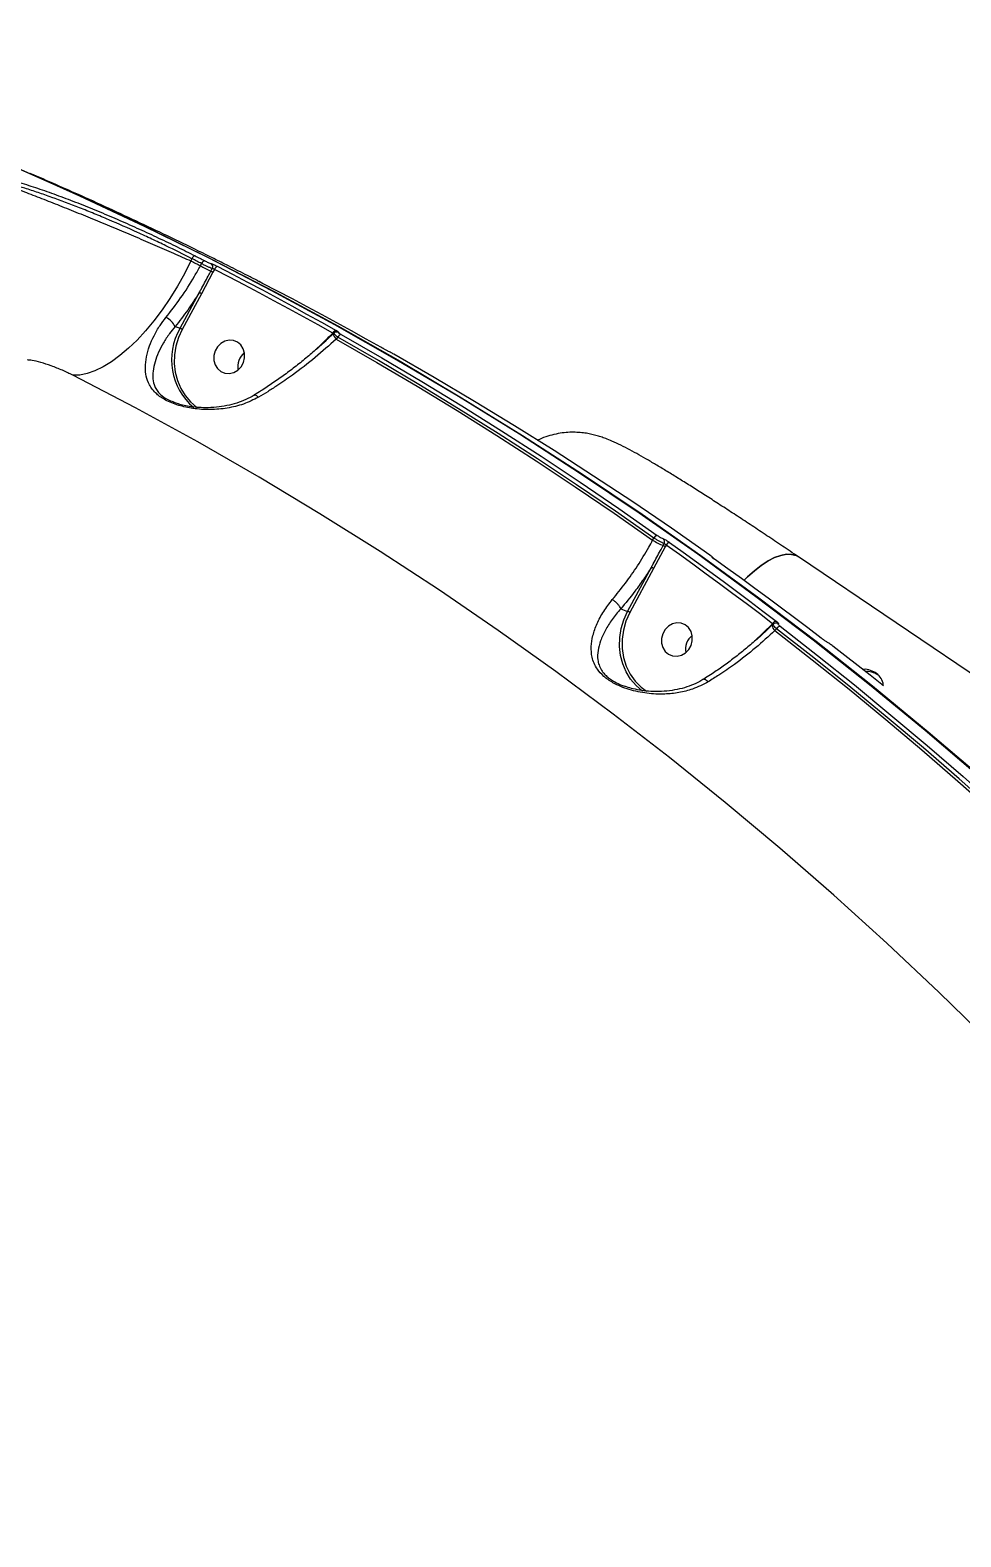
# Model space of a CAD drawing. Header units: millimetres. Extents: x -10881 to 8954, y -8695 to 5624.
# Drawn here: x -4749.8 to -4502.8, y 2852.6 to 3252.6 of the extents above; entities that cross this region are included whole.
import ezdxf

# ---------------------------------------------------------------- set-up
doc = ezdxf.new("R2010")
doc.units = ezdxf.units.MM
for name, color, linetype in [('DIKOM_ОБЪЕКТ', 7, 'Continuous'), ('DIKOM_РАЗМЕР_ЗОНА', 7, 'Continuous'), ('DIKOM_РАЗМЕР_ОБЪЕКТА', 7, 'Continuous')]:
    doc.layers.add(name, color=color, linetype=linetype)
doc.styles.add('style1', font='arial.ttf', dxfattribs={"width": 0.8})
doc.dimstyles.new('1-50', dxfattribs={"dimtxt": 300, "dimasz": 200, "dimexe": 100, "dimexo": 0, "dimgap": 100, "dimtad": 1, "dimtxsty": 'style1', "dimcen": 200, "dimclrd": 7, "dimclre": 7, "dimclrt": 7, "dimadec": 1, "dimazin": 2, "dimtfac": 1, "dimtmove": 0, "dimatfit": 2, "dimfxl": 0, "dimlwd": 25, "dimlwe": 18, "dimarcsym": 0})

# ---------------------------------------------------------------- blocks, each defined once
blk = doc.blocks.new('*D9')
at = {"layer": 'Defpoints', "color": 0, "transparency": 16777216}
for p in [(-9533.99, 4149), (-6877.05, 4149), (-2715.65, -5051.15)]:
    blk.add_point(p, dxfattribs=at)
at = {"layer": 'DIKOM_РАЗМЕР_ОБЪЕКТА', "color": 7, "lineweight": 18, "transparency": 16777216}
for p, q in [((-6877.05, 4149), (-9633.99, 4149)), ((-2715.65, -5051.15), (-9633.99, -5051.15))]:
    blk.add_line(p, q, dxfattribs=at)
at = {"layer": 'DIKOM_РАЗМЕР_ОБЪЕКТА', "color": 7, "lineweight": 25, "transparency": 16777216}
blk.add_line((-9533.99, -4851.15), (-9533.99, 3949), dxfattribs=at)
at = {"layer": 'DIKOM_РАЗМЕР_ОБЪЕКТА', "color": 7, "transparency": 16777216}
for points in [[(-9567.32, 3949), (-9500.66, 3949), (-9533.99, 4149)], [(-9567.32, -4851.15), (-9500.66, -4851.15), (-9533.99, -5051.15)]]:
    blk.add_solid(points, dxfattribs=at)
at = {"layer": 'DIKOM_РАЗМЕР_ОБЪЕКТА', "color": 7, "transparency": 16777216, "insert": (-9787.16, -451.07), "char_height": 300, "attachment_point": 5, "rotation": 90, "style": 'style1'}
blk.add_mtext('9200', dxfattribs=at)
blk = doc.blocks.new('*D11')
at = {"layer": 'Defpoints', "color": 0, "transparency": 16777216}
for p in [(-7028.45, 5624.13), (-10431.26, -7165.91), (-2784.83, -7165.91)]:
    blk.add_point(p, dxfattribs=at)
at = {"layer": 'DIKOM_РАЗМЕР_ЗОНА', "color": 7, "lineweight": 18, "transparency": 16777216}
for p, q in [((-7028.45, 5624.13), (-10531.26, 5624.13)), ((-2784.83, -7165.91), (-10531.26, -7165.91))]:
    blk.add_line(p, q, dxfattribs=at)
at = {"layer": 'DIKOM_РАЗМЕР_ЗОНА', "color": 7, "lineweight": 25, "transparency": 16777216}
blk.add_line((-10431.26, 5424.13), (-10431.26, -6965.91), dxfattribs=at)
at = {"layer": 'DIKOM_РАЗМЕР_ЗОНА', "color": 7, "transparency": 16777216}
for points in [[(-10464.6, 5424.13), (-10397.93, 5424.13), (-10431.26, 5624.13)], [(-10464.6, -6965.91), (-10397.93, -6965.91), (-10431.26, -7165.91)]]:
    blk.add_solid(points, dxfattribs=at)
at = {"layer": 'DIKOM_РАЗМЕР_ЗОНА', "color": 7, "transparency": 16777216, "insert": (-10684.43, -770.89), "char_height": 300, "attachment_point": 5, "rotation": 90, "style": 'style1'}
blk.add_mtext('12800', dxfattribs=at)
blk = doc.blocks.new('*D12')
at = {"layer": 'Defpoints', "color": 0, "transparency": 16777216}
for p in [(-9113.32, 3014.05), (8954.2, 2756.48), (8954.2, -8594.51)]:
    blk.add_point(p, dxfattribs=at)
at = {"layer": 'DIKOM_РАЗМЕР_ЗОНА', "color": 7, "lineweight": 18, "transparency": 16777216}
for p, q in [((-9113.32, 3014.05), (-9113.32, -8694.51)), ((8954.2, 2756.48), (8954.2, -8694.51))]:
    blk.add_line(p, q, dxfattribs=at)
at = {"layer": 'DIKOM_РАЗМЕР_ЗОНА', "color": 7, "lineweight": 25, "transparency": 16777216}
blk.add_line((-8913.32, -8594.51), (8754.2, -8594.51), dxfattribs=at)
at = {"layer": 'DIKOM_РАЗМЕР_ЗОНА', "color": 7, "transparency": 16777216}
for points in [[(-8913.32, -8561.18), (-8913.32, -8627.85), (-9113.32, -8594.51)], [(8754.2, -8561.18), (8754.2, -8627.85), (8954.2, -8594.51)]]:
    blk.add_solid(points, dxfattribs=at)
at = {"layer": 'DIKOM_РАЗМЕР_ЗОНА', "color": 7, "transparency": 16777216, "insert": (-79.56, -8341.34), "char_height": 300, "attachment_point": 5, "style": 'style1'}
blk.add_mtext('18000', dxfattribs=at)

msp = doc.modelspace()

# ---------------------------------------------------------------- linework, layer by layer
at = {"layer": 'DIKOM_ОБЪЕКТ', "color": 7, "linetype": 'Continuous', "lineweight": 15}
for p, q in [((-4706.828, 3191.895), (-4707.085, 3191.286)), ((-4704.577, 3190.004), (-4704.264, 3190.584)), ((-4701.247, 3188.279), (-4704.299, 3182.546)), ((-4701.802, 3188.566), (-4701.434, 3189.25)), ((-4700.825, 3189.061), (-4701.247, 3188.279)), ((-4688.724, 3185.683), (-4688.779, 3185.714)), ((-4709.988, 3173.41), (-4704.893, 3182.849)), ((-4704.299, 3182.546), (-4709.393, 3173.106)), ((-4711.279, 3173.895), (-4709.988, 3173.41)), ((-4669.297, 3171.969), (-4669.312, 3171.951)), ((-4669.117, 3172.145), (-4669.297, 3171.969)), ((-4669.164, 3172.129), (-4669.154, 3172.109)), ((-4668.083, 3171.045), (-4668.573, 3170.566)), ((-4674.263, 3167.469), (-4674.131, 3167.598)), ((-4711.822, 3153.906), (-4711.403, 3153.731)), ((-4584.581, 3117.167), (-4584.268, 3117.749)), ((-4581.807, 3115.73), (-4581.527, 3116.247)), ((-4581.01, 3115.891), (-4581.252, 3115.443)), ((-4581.252, 3115.443), (-4584.31, 3109.697)), ((-4372.421, 2995.297), (-4545.853, 3112.717)), ((-4591.239, 3098.263), (-4584.905, 3110)), ((-4584.31, 3109.697), (-4590.645, 3097.96)), ((-4593.043, 3098.941), (-4591.239, 3098.263)), ((-4557.537, 3090.385), (-4552.858, 3094.907)), ((-4552.876, 3094.588), (-4552.885, 3094.577)), ((-4552.582, 3094.875), (-4552.876, 3094.588)), ((-4552.858, 3094.907), (-4552.763, 3095)), ((-4551.68, 3093.647), (-4552.152, 3093.185)), ((-4558.033, 3089.901), (-4557.537, 3090.385)), ((-4592.332, 3078.531), (-4592.032, 3078.427))]:
    msp.add_line(p, q, dxfattribs=at)
at = {"layer": 'DIKOM_ОБЪЕКТ', "color": 7, "linetype": 'Continuous', "lineweight": 15, "flags": 128}
for points in [[(-4497.707, 3054.202), (-4512.263, 3066.637), (-4527.036, 3078.781), (-4542.019, 3090.628), (-4557.21, 3102.176), (-4572.603, 3113.422), (-4588.193, 3124.361), (-4603.976, 3134.991), (-4619.947, 3145.308), (-4636.102, 3155.309), (-4652.434, 3164.991), (-4668.94, 3174.352), (-4685.615, 3183.387), (-4702.453, 3192.096), (-4719.449, 3200.474), (-4736.598, 3208.52), (-4753.895, 3216.231)], [(-4753.073, 3215.922), (-4735.777, 3208.211), (-4718.627, 3200.165), (-4701.631, 3191.787), (-4684.794, 3183.079), (-4668.119, 3174.043), (-4651.613, 3164.683), (-4635.281, 3155), (-4619.126, 3144.999), (-4603.155, 3134.682), (-4587.372, 3124.052), (-4571.782, 3113.113), (-4556.389, 3101.868), (-4541.198, 3090.32), (-4526.215, 3078.472), (-4511.442, 3066.329), (-4496.886, 3053.893)], [(-4704.264, 3190.584), (-4704.584, 3190.748), (-4704.905, 3190.912), (-4705.225, 3191.076), (-4705.546, 3191.24), (-4705.866, 3191.404), (-4706.187, 3191.568), (-4706.507, 3191.731), (-4706.828, 3191.895)], [(-4706.001, 3192.646), (-4705.68, 3192.482), (-4705.359, 3192.319), (-4705.038, 3192.155), (-4704.717, 3191.991), (-4704.397, 3191.827), (-4704.076, 3191.662), (-4703.755, 3191.498), (-4703.435, 3191.334)], [(-4707.085, 3191.286), (-4708.818, 3187.882), (-4710.684, 3184.565), (-4712.667, 3181.366), (-4714.748, 3178.313), (-4716.909, 3175.435), (-4719.13, 3172.757), (-4721.39, 3170.304), (-4723.669, 3168.099), (-4725.947, 3166.162), (-4728.201, 3164.509), (-4730.413, 3163.157), (-4732.561, 3162.118), (-4734.627, 3161.401), (-4736.59, 3161.012), (-4738.434, 3160.956)], [(-4707.085, 3191.286), (-4706.771, 3191.126), (-4706.458, 3190.966), (-4706.144, 3190.806), (-4705.831, 3190.646), (-4705.517, 3190.485), (-4705.204, 3190.325), (-4704.89, 3190.164), (-4704.577, 3190.004)], [(-4669.451, 3172.12), (-4673.34, 3174.301), (-4677.239, 3176.464), (-4681.147, 3178.608), (-4685.065, 3180.735), (-4688.991, 3182.843), (-4692.927, 3184.934), (-4696.872, 3187.006), (-4700.825, 3189.061)], [(-4699.992, 3189.809), (-4696.035, 3187.753), (-4692.087, 3185.679), (-4688.148, 3183.587), (-4684.218, 3181.476), (-4680.297, 3179.348), (-4676.386, 3177.201), (-4672.484, 3175.037), (-4668.591, 3172.855)], [(-4689.476, 3186.088), (-4689.796, 3186.252), (-4690.117, 3186.417), (-4690.438, 3186.581), (-4690.758, 3186.745), (-4691.079, 3186.909), (-4691.4, 3187.073), (-4691.721, 3187.237), (-4692.042, 3187.4)], [(-4656.685, 3168.38), (-4660.578, 3170.563), (-4664.48, 3172.727), (-4668.391, 3174.874), (-4672.312, 3177.002), (-4676.242, 3179.112), (-4680.18, 3181.205), (-4684.128, 3183.279), (-4688.085, 3185.335)], [(-4709.393, 3173.106), (-4710.376, 3170.955), (-4711.063, 3168.692), (-4711.442, 3166.366), (-4711.503, 3164.03), (-4711.244, 3161.734), (-4710.673, 3159.528), (-4709.8, 3157.46), (-4708.646, 3155.577), (-4707.236, 3153.918), (-4705.6, 3152.52), (-4705.417, 3152.39)], [(-4667.224, 3171.779), (-4656.468, 3165.587), (-4645.787, 3159.257), (-4635.181, 3152.79), (-4624.653, 3146.188), (-4614.203, 3139.451), (-4603.833, 3132.58), (-4593.545, 3125.575), (-4583.339, 3118.439)], [(-4693.81, 3163.2), (-4693.182, 3164.312), (-4692.856, 3165.549), (-4692.86, 3166.811), (-4693.193, 3167.996), (-4693.828, 3169.008), (-4694.713, 3169.764), (-4695.778, 3170.204), (-4696.935, 3170.292), (-4698.091, 3170.021), (-4699.152, 3169.412), (-4700.033, 3168.516), (-4700.661, 3167.404), (-4700.987, 3166.167), (-4700.983, 3164.905), (-4700.65, 3163.72), (-4700.015, 3162.708), (-4699.13, 3161.951), (-4698.065, 3161.511), (-4696.908, 3161.423), (-4695.752, 3161.695), (-4694.691, 3162.303), (-4693.81, 3163.2)], [(-4668.573, 3170.566), (-4657.803, 3164.368), (-4647.107, 3158.033), (-4636.488, 3151.56), (-4625.946, 3144.95), (-4615.483, 3138.206), (-4605.1, 3131.326), (-4594.799, 3124.313), (-4584.581, 3117.167)], [(-4584.268, 3117.749), (-4594.465, 3124.88), (-4604.745, 3131.878), (-4615.106, 3138.744), (-4625.547, 3145.475), (-4636.067, 3152.072), (-4646.664, 3158.533), (-4657.336, 3164.858), (-4668.083, 3171.045)], [(-4569.38, 3113.193), (-4579.586, 3120.33), (-4589.874, 3127.334), (-4600.244, 3134.205), (-4610.694, 3140.942), (-4621.222, 3147.545), (-4631.828, 3154.011), (-4642.509, 3160.341), (-4653.265, 3166.533)], [(-4494.964, 2983.821), (-4508.581, 2997.147), (-4522.433, 3010.19), (-4536.515, 3022.947), (-4550.823, 3035.412), (-4565.353, 3047.582), (-4580.1, 3059.454), (-4595.059, 3071.023), (-4610.226, 3082.286), (-4625.595, 3093.239), (-4641.162, 3103.879), (-4656.922, 3114.202), (-4672.869, 3124.205), (-4689, 3133.885), (-4705.307, 3143.239), (-4721.787, 3152.263), (-4738.434, 3160.956)], [(-4690.288, 3155.679), (-4690.23, 3155.702), (-4690.071, 3155.709), (-4689.882, 3155.652), (-4689.667, 3155.532), (-4689.432, 3155.354), (-4689.186, 3155.121)], [(-4552.763, 3095), (-4556.256, 3097.668), (-4559.76, 3100.319), (-4563.275, 3102.955), (-4566.801, 3105.575), (-4570.337, 3108.178), (-4573.884, 3110.765), (-4577.442, 3113.336), (-4581.01, 3115.891)], [(-4580.077, 3116.579), (-4576.506, 3114.022), (-4572.945, 3111.449), (-4569.395, 3108.859), (-4565.856, 3106.254), (-4562.327, 3103.632), (-4558.81, 3100.994), (-4555.303, 3098.341), (-4551.806, 3095.671)], [(-4539.9, 3091.197), (-4543.396, 3093.866), (-4546.903, 3096.52), (-4550.421, 3099.158), (-4553.95, 3101.779), (-4557.489, 3104.385), (-4561.039, 3106.974), (-4564.6, 3109.548), (-4568.171, 3112.104)], [(-4560.339, 3106.465), (-4559.41, 3107.401), (-4557.584, 3109.062), (-4555.758, 3110.489), (-4553.965, 3111.656), (-4552.234, 3112.543), (-4550.595, 3113.137), (-4549.076, 3113.425), (-4547.704, 3113.404), (-4546.502, 3113.073), (-4545.853, 3112.717)], [(-4545.853, 3112.716), (-4546.502, 3113.073), (-4547.704, 3113.404), (-4549.076, 3113.425), (-4550.595, 3113.137), (-4552.234, 3112.543), (-4553.965, 3111.656), (-4555.758, 3110.489), (-4557.584, 3109.062), (-4559.41, 3107.401), (-4560.339, 3106.465)], [(-4587.254, 3077.101), (-4587.284, 3077.123), (-4588.964, 3078.558), (-4590.414, 3080.261), (-4591.601, 3082.193), (-4592.501, 3084.314), (-4593.093, 3086.578), (-4593.365, 3088.934), (-4593.311, 3091.333), (-4592.932, 3093.722), (-4592.236, 3096.049), (-4591.239, 3098.263)], [(-4590.645, 3097.96), (-4591.657, 3095.689), (-4592.342, 3093.301), (-4592.683, 3090.852), (-4592.673, 3088.401), (-4592.312, 3086.009), (-4591.608, 3083.732), (-4590.578, 3081.626), (-4589.248, 3079.742), (-4587.649, 3078.124), (-4586.237, 3077.072)], [(-4575.015, 3088.14), (-4574.386, 3089.252), (-4574.061, 3090.489), (-4574.065, 3091.751), (-4574.398, 3092.936), (-4575.033, 3093.948), (-4575.918, 3094.704), (-4576.983, 3095.145), (-4578.14, 3095.232), (-4579.296, 3094.961), (-4580.357, 3094.352), (-4581.238, 3093.456), (-4581.866, 3092.344), (-4582.192, 3091.107), (-4582.188, 3089.845), (-4581.855, 3088.66), (-4581.22, 3087.648), (-4580.334, 3086.892), (-4579.27, 3086.451), (-4578.113, 3086.364), (-4576.957, 3086.635), (-4575.895, 3087.243), (-4575.015, 3088.14)], [(-4552.152, 3093.185), (-4542.255, 3085.452), (-4532.448, 3077.591), (-4522.734, 3069.601), (-4513.112, 3061.485), (-4503.585, 3053.243), (-4494.154, 3044.877), (-4484.819, 3036.386), (-4475.583, 3027.774)], [(-4475.263, 3028.366), (-4484.482, 3036.96), (-4493.798, 3045.433), (-4503.211, 3053.782), (-4512.719, 3062.008), (-4522.322, 3070.108), (-4532.017, 3078.082), (-4541.803, 3085.928), (-4551.68, 3093.647)], [(-4550.725, 3094.317), (-4540.84, 3086.592), (-4531.045, 3078.739), (-4521.342, 3070.758), (-4511.732, 3062.651), (-4502.216, 3054.419), (-4492.795, 3046.063), (-4483.471, 3037.584), (-4474.245, 3028.982)], [(-4523.361, 3078.548), (-4526.881, 3081.346), (-4536.766, 3089.071)]]:
    msp.add_lwpolyline(points, dxfattribs=at)
at = {"layer": 'DIKOM_ОБЪЕКТ', "color": 7, "linetype": 'Continuous', "lineweight": 15}
for centre, radius, start, end in [((-4705.814, 3191.609), 1.054, 100.22367, 164.26307), ((-4689.585, 3215.549), 29.619, 239.59132, 245.63908), ((-4703.248, 3190.294), 1.056, 100.16697, 164.0915), ((-4704.246, 3183.17), 5.924, 59.59132, 65.63908), ((-4702.28, 3189.763), 0.99, 328.75516, 54.99039), ((-4699.814, 3188.772), 1.052, 99.73147, 164.08691), ((-4706.967, 3178.053), 5.225, 59.29654, 66.62128), ((-4716.554, 3170.96), 6.036, 29.09215, 62.01845), ((-4695.71, 3165.052), 16.544, 149.65943, 229.97083), ((-4712.061, 3168.614), 5.225, 59.29654, 66.62128), ((-4668.421, 3171.785), 1.083, 99.04006, 161.96549), ((-4667.051, 3172.267), 2.283, 187.95817, 228.17443), ((-4668.354, 3171.637), 0.947, 72.91274, 148.77169), ((-4668.342, 3171.514), 0.915, 61.50091, 81.75916), ((-4667.047, 3170.701), 1.092, 99.35753, 161.65101), ((-4689.782, 3163.175), 4.896, 129.30348, 189.50386), ((-4689.777, 3163.173), 4.901, 129.61467, 189.47114), ((-4569.589, 3142.713), 29.62, 239.59155, 245.63917), ((-4583.187, 3117.263), 1.185, 97.40423, 155.82113), ((-4584.25, 3110.334), 5.924, 59.59155, 65.63917), ((-4582.391, 3116.769), 1.009, 328.84574, 47.30019), ((-4579.933, 3115.407), 1.181, 97.00857, 155.79936), ((-4569.313, 3111.874), 0.946, 32.85104, 55.23121), ((-4586.978, 3105.204), 5.225, 59.29678, 66.62135), ((-4593.313, 3093.467), 5.225, 59.29671, 66.62134), ((-4551.672, 3094.463), 1.215, 96.32901, 153.75468), ((-4570.982, 3088.113), 4.9, 129.33368, 189.47367), ((-4570.987, 3088.115), 4.896, 129.30897, 189.49839), ((-4550.687, 3094.845), 2.215, 186.94752, 228.5676), ((-4553.679, 3094.201), 1.083, 29.08131, 40.66891), ((-4551.801, 3094.258), 0.913, 53.88366, 85.19104), ((-4550.583, 3093.099), 1.226, 96.60918, 153.46738)]:
    msp.add_arc(centre, radius, start, end, dxfattribs=at)
for points, knots in [([(-4761.09, 3214.378), (-4759.561, 3214.019), (-4756.505, 3213.301), (-4751.577, 3211.845), (-4746.587, 3210.201), (-4741.606, 3208.414), (-4736.472, 3206.445), (-4731.241, 3204.32), (-4725.979, 3202.077), (-4720.754, 3199.752), (-4715.64, 3197.383), (-4710.67, 3194.998), (-4707.556, 3193.429), (-4706.001, 3192.646)], [0, 0, 0, 0, 0.1009692, 0.201936, 0.290338, 0.3790229, 0.4674239, 0.5561135, 0.6450894, 0.7337805, 0.8224251, 0.9113534, 1, 1, 1, 1]), ([(-4760.777, 3213.158), (-4759.306, 3212.63), (-4756.365, 3211.574), (-4751.583, 3209.775), (-4746.755, 3207.912), (-4741.961, 3206.023), (-4736.995, 3204.028), (-4731.912, 3201.95), (-4726.779, 3199.816), (-4721.661, 3197.654), (-4716.63, 3195.493), (-4711.722, 3193.353), (-4708.629, 3191.974), (-4707.085, 3191.286)], [0, 0, 0, 0, 0.1033753, 0.2067505, 0.294607, 0.3827354, 0.4705918, 0.5587486, 0.6471803, 0.7353371, 0.8234665, 0.9118705, 1, 1, 1, 1]), ([(-4706.828, 3191.895), (-4709.097, 3193.036), (-4712.531, 3194.762), (-4717.456, 3197.099), (-4722.473, 3199.416), (-4727.619, 3201.687), (-4732.764, 3203.844), (-4737.87, 3205.903), (-4742.883, 3207.796), (-4747.688, 3209.467), (-4751.787, 3210.794), (-4756.273, 3212.114), (-4759.267, 3212.808), (-4760.777, 3213.158)], [0, 0, 0, 0, 0.1312176, 0.1985366, 0.2663506, 0.3975679, 0.4649063, 0.5327453, 0.6634786, 0.7305666, 0.7981511, 0.8982446, 1, 1, 1, 1]), ([(-4701.044, 3191.914), (-4701.702, 3192.246), (-4707.806, 3195.33), (-4719.491, 3200.888), (-4735.059, 3208.129), (-4745.203, 3212.554), (-4749.756, 3214.54)], [0, 0, 0, 0, 0.04115, 0.3818753, 0.7225415, 1, 1, 1, 1]), ([(-4692.042, 3187.4), (-4693.767, 3188.277), (-4696.943, 3189.891), (-4699.753, 3191.288), (-4701.038, 3191.926)], [0, 0, 0, 0, 0.543003, 1, 1, 1, 1]), ([(-4713.722, 3176.291), (-4712.406, 3177.986), (-4709.737, 3181.426), (-4706.726, 3186.15), (-4705.096, 3189.073), (-4704.577, 3190.004)], [0, 0, 0, 0, 0.3984801, 0.8085148, 1, 1, 1, 1]), ([(-4704.893, 3182.849), (-4704.733, 3183.141), (-4703.929, 3184.599), (-4702.91, 3186.512), (-4702.04, 3188.125), (-4701.802, 3188.566)], [0, 0, 0, 0, 0.1536566, 0.7682989, 1, 1, 1, 1]), ([(-4701.434, 3189.25), (-4701.458, 3189.259), (-4701.638, 3189.327), (-4702.066, 3189.505), (-4702.784, 3189.833), (-4703.56, 3190.211), (-4704.029, 3190.459), (-4704.264, 3190.584)], [0, 0, 0, 0, 0.03710357, 0.27796641, 0.51875903, 0.75934382, 1, 1, 1, 1]), ([(-4703.435, 3191.334), (-4703.292, 3191.262), (-4703.007, 3191.119), (-4702.535, 3190.903), (-4702.098, 3190.717), (-4701.837, 3190.617), (-4701.727, 3190.579), (-4701.712, 3190.574)], [0, 0, 0, 0, 0.2404748, 0.4810174, 0.7218885, 0.9628789, 1, 1, 1, 1]), ([(-4701.712, 3190.574), (-4701.697, 3190.569), (-4701.587, 3190.531), (-4701.326, 3190.43), (-4700.89, 3190.243), (-4700.419, 3190.025), (-4700.134, 3189.881), (-4699.992, 3189.809)], [0, 0, 0, 0, 0.0372896, 0.2782363, 0.5190458, 0.7595575, 1, 1, 1, 1]), ([(-4700.825, 3189.061), (-4700.875, 3189.08), (-4700.976, 3189.118), (-4701.142, 3189.174), (-4701.296, 3189.219), (-4701.389, 3189.241), (-4701.428, 3189.249), (-4701.434, 3189.25)], [0, 0, 0, 0, 0.2402524, 0.4811513, 0.7222767, 0.962856, 1, 1, 1, 1]), ([(-4688.779, 3185.714), (-4688.751, 3185.701), (-4688.693, 3185.677), (-4688.802, 3185.737), (-4689.042, 3185.864), (-4689.3, 3185.998), (-4689.455, 3186.077), (-4689.476, 3186.088)], [0, 0, 0, 0, 0.2407363, 0.4813566, 0.7220917, 0.9627992, 1, 1, 1, 1]), ([(-4688.651, 3185.651), (-4688.655, 3185.653), (-4688.674, 3185.665), (-4688.709, 3185.686), (-4688.801, 3185.738), (-4689.025, 3185.855), (-4689.305, 3186.001), (-4689.468, 3186.084), (-4689.473, 3186.086)], [0, 0, 0, 0, 0.0138837, 0.0723843, 0.215974, 0.629752, 0.9892207, 1, 1, 1, 1]), ([(-4688.369, 3185.482), (-4688.413, 3185.506), (-4688.579, 3185.592), (-4688.753, 3185.686), (-4688.866, 3185.751), (-4688.808, 3185.726), (-4688.779, 3185.714)], [0, 0, 0, 0, 0.1092088, 0.4061353, 0.7029978, 1, 1, 1, 1]), ([(-4688.369, 3185.482), (-4688.477, 3185.539), (-4688.637, 3185.624), (-4688.741, 3185.681), (-4688.744, 3185.683), (-4688.745, 3185.684)], [0, 0, 0, 0, 0.56945845, 0.84198709, 1, 1, 1, 1]), ([(-4688.085, 3185.335), (-4688.106, 3185.345), (-4688.212, 3185.4), (-4688.299, 3185.446), (-4688.369, 3185.482)], [0, 0, 0, 0, 0.1966343, 1, 1, 1, 1]), ([(-4704.893, 3182.849), (-4705.901, 3181.297), (-4707.933, 3178.166), (-4710.157, 3175.327), (-4711.279, 3173.895)], [0, 0, 0, 0, 0.4956378, 1, 1, 1, 1]), ([(-4689.186, 3155.121), (-4690.492, 3154.468), (-4693.105, 3153.161), (-4697.451, 3152.132), (-4701.944, 3151.727), (-4706.301, 3152), (-4709.766, 3152.729), (-4712.195, 3153.573), (-4714.295, 3154.545), (-4716.063, 3155.778), (-4717.355, 3157.164), (-4718.35, 3158.708), (-4719.035, 3160.651), (-4719.256, 3163.098), (-4718.974, 3165.783), (-4718.191, 3168.589), (-4716.96, 3171.421), (-4715.49, 3173.987), (-4714.255, 3175.595), (-4713.722, 3176.291)], [0, 0, 0, 0, 0.075909, 0.1519063, 0.2286348, 0.3051886, 0.3688613, 0.4016194, 0.4343319, 0.4904589, 0.5282358, 0.5660848, 0.6308774, 0.6957718, 0.7645216, 0.8332293, 0.8936815, 0.9540619, 1, 1, 1, 1]), ([(-4711.279, 3173.895), (-4711.794, 3173.261), (-4712.985, 3171.796), (-4714.466, 3169.481), (-4715.769, 3166.958), (-4716.707, 3164.454), (-4717.212, 3162.104), (-4717.259, 3159.951), (-4716.866, 3158.269), (-4716.129, 3156.907), (-4715.104, 3155.722), (-4713.681, 3154.616), (-4712.297, 3154.087), (-4711.822, 3153.906)], [0, 0, 0, 0, 0.0783695, 0.1811364, 0.2866082, 0.4040756, 0.5239471, 0.6326544, 0.7435738, 0.8042751, 0.8664249, 0.9542322, 1, 1, 1, 1]), ([(-4669.346, 3171.988), (-4669.726, 3171.614), (-4670.991, 3170.368), (-4673.277, 3168.296), (-4676.181, 3165.791), (-4679.181, 3163.372), (-4682.235, 3161.059), (-4685.312, 3158.888), (-4688.006, 3157.098), (-4689.661, 3156.104), (-4690.296, 3155.723)], [0, 0, 0, 0, 0.06061133, 0.20216608, 0.34470837, 0.48769954, 0.6304091, 0.77223181, 0.91268318, 1, 1, 1, 1]), ([(-4674.131, 3167.598), (-4673.922, 3167.802), (-4672.367, 3169.315), (-4670.804, 3170.819), (-4669.451, 3172.12)], [0, 0, 0, 0, 0.1343653, 1, 1, 1, 1]), ([(-4669.164, 3172.129), (-4669.227, 3172.126), (-4669.315, 3172.122), (-4669.42, 3172.121), (-4669.451, 3172.12)], [0, 0, 0, 0, 0.7053791, 1, 1, 1, 1]), ([(-4668.083, 3171.045), (-4668.145, 3171.094), (-4668.406, 3171.298), (-4668.788, 3171.628), (-4669.075, 3171.941), (-4669.177, 3172.112), (-4669.113, 3172.124), (-4669.1, 3172.127)], [0, 0, 0, 0, 0.09017793, 0.37949796, 0.65640811, 0.92897732, 1, 1, 1, 1]), ([(-4668.212, 3172.415), (-4668.234, 3172.42), (-4668.317, 3172.44), (-4668.531, 3172.437), (-4668.812, 3172.36), (-4669.028, 3172.253), (-4669.105, 3172.149), (-4669.114, 3172.138)], [0, 0, 0, 0, 0.0945267, 0.349121, 0.6328821, 0.9583591, 1, 1, 1, 1]), ([(-4668.591, 3172.855), (-4668.533, 3172.822), (-4668.332, 3172.707), (-4668.182, 3172.611), (-4668.076, 3172.543)], [0, 0, 0, 0, 0.2879215, 1, 1, 1, 1]), ([(-4668.076, 3172.543), (-4668.015, 3172.5), (-4667.881, 3172.406), (-4667.805, 3172.319), (-4667.872, 3172.319), (-4667.905, 3172.319)], [0, 0, 0, 0, 0.29862259, 0.6490483, 1, 1, 1, 1]), ([(-4667.905, 3172.319), (-4667.939, 3172.319), (-4668.007, 3172.319), (-4667.922, 3172.223), (-4667.706, 3172.066), (-4667.444, 3171.905), (-4667.267, 3171.803), (-4667.224, 3171.779)], [0, 0, 0, 0, 0.2249539, 0.4495811, 0.6803277, 0.9238133, 1, 1, 1, 1]), ([(-4668.573, 3170.566), (-4670.389, 3168.918), (-4674.072, 3165.574), (-4678.769, 3161.966), (-4682.207, 3159.535), (-4684.4, 3158.06), (-4686.731, 3156.569), (-4688.367, 3155.604), (-4689.186, 3155.121)], [0, 0, 0, 0, 0.2848011, 0.5776274, 0.6743974, 0.7714817, 0.8854732, 1, 1, 1, 1]), ([(-4656.022, 3168.013), (-4656.088, 3168.049), (-4656.317, 3168.174), (-4656.532, 3168.295), (-4656.685, 3168.38)], [0, 0, 0, 0, 0.28792131, 1, 1, 1, 1]), ([(-4654.973, 3167.459), (-4655.068, 3167.507), (-4655.259, 3167.604), (-4655.639, 3167.805), (-4655.902, 3167.948), (-4656.022, 3168.013)], [0, 0, 0, 0, 0.3509587, 0.7013913, 1, 1, 1, 1]), ([(-4738.434, 3160.956), (-4739.34, 3161.396), (-4741.141, 3162.272), (-4744.15, 3163.471), (-4746.962, 3164.398), (-4749.151, 3164.924), (-4750.072, 3164.984), (-4750.456, 3165.01)], [0, 0, 0, 0, 0.21801933, 0.43323742, 0.64378919, 0.85143662, 1, 1, 1, 1]), ([(-4653.265, 3166.533), (-4653.418, 3166.619), (-4653.723, 3166.791), (-4654.215, 3167.061), (-4654.663, 3167.301), (-4654.871, 3167.407), (-4654.973, 3167.459)], [0, 0, 0, 0, 0.2566213, 0.5136595, 0.7612227, 1, 1, 1, 1]), ([(-4690.282, 3155.668), (-4690.303, 3155.654), (-4690.998, 3155.179), (-4692.554, 3154.457), (-4694.955, 3153.521), (-4697.574, 3152.853), (-4700.35, 3152.432), (-4703.01, 3152.296), (-4705.417, 3152.389), (-4707.464, 3152.634), (-4709.217, 3152.996), (-4710.692, 3153.399), (-4711.485, 3153.724), (-4711.845, 3153.871)], [0, 0, 0, 0, 0.0035583, 0.1175591, 0.236206, 0.3592467, 0.4858211, 0.615229, 0.7151327, 0.8030968, 0.8824951, 0.9465596, 1, 1, 1, 1]), ([(-4545.853, 3112.717), (-4546.595, 3113.218), (-4548.751, 3114.676), (-4552.239, 3117.02), (-4556.269, 3119.71), (-4560.169, 3122.291), (-4563.93, 3124.759), (-4567.543, 3127.107), (-4570.999, 3129.329), (-4574.291, 3131.42), (-4577.415, 3133.377), (-4580.368, 3135.198), (-4583.152, 3136.881), (-4585.777, 3138.43), (-4588.266, 3139.856), (-4590.678, 3141.18), (-4593.006, 3142.383), (-4595.055, 3143.347), (-4596.824, 3144.074), (-4598.254, 3144.583), (-4599.589, 3144.987), (-4600.999, 3145.331), (-4602.531, 3145.607), (-4604.219, 3145.79), (-4606.076, 3145.844), (-4608.09, 3145.724), (-4610.226, 3145.392), (-4612.416, 3144.796), (-4614.104, 3144.193), (-4615.011, 3143.709), (-4615.219, 3143.597)], [0, 0, 0, 0, 0.0245282, 0.0712787, 0.1180775, 0.1649466, 0.2119043, 0.2589748, 0.3061909, 0.353598, 0.4012614, 0.4492778, 0.497798, 0.5470701, 0.597538, 0.6500917, 0.7068939, 0.7627318, 0.7978243, 0.8220711, 0.8432623, 0.8623533, 0.8803953, 0.8982201, 0.9162029, 0.9347865, 0.9540485, 0.9738419, 0.9939774, 1, 1, 1, 1]), ([(-4595.276, 3101.385), (-4594.095, 3102.823), (-4591.777, 3105.646), (-4588.527, 3110.37), (-4586.169, 3114.241), (-4584.915, 3116.552), (-4584.581, 3117.167)], [0, 0, 0, 0, 0.3028924, 0.5944611, 0.8920287, 1, 1, 1, 1]), ([(-4584.905, 3110), (-4584.744, 3110.292), (-4583.94, 3111.75), (-4582.919, 3113.667), (-4582.047, 3115.284), (-4581.807, 3115.73)], [0, 0, 0, 0, 0.1533127, 0.7665794, 1, 1, 1, 1]), ([(-4581.527, 3116.247), (-4581.552, 3116.257), (-4581.731, 3116.33), (-4582.151, 3116.524), (-4582.847, 3116.89), (-4583.595, 3117.319), (-4584.043, 3117.606), (-4584.268, 3117.749)], [0, 0, 0, 0, 0.0387882, 0.2783653, 0.5186336, 0.7594353, 1, 1, 1, 1]), ([(-4583.339, 3118.439), (-4583.207, 3118.348), (-4582.943, 3118.167), (-4582.498, 3117.9), (-4582.083, 3117.675), (-4581.83, 3117.559), (-4581.722, 3117.517), (-4581.707, 3117.511)], [0, 0, 0, 0, 0.240665, 0.4814361, 0.721633, 0.9612014, 1, 1, 1, 1]), ([(-4581.707, 3117.511), (-4581.692, 3117.505), (-4581.584, 3117.463), (-4581.331, 3117.347), (-4580.917, 3117.121), (-4580.473, 3116.852), (-4580.209, 3116.67), (-4580.077, 3116.579)], [0, 0, 0, 0, 0.0385716, 0.2780899, 0.5183557, 0.7592314, 1, 1, 1, 1]), ([(-4581.01, 3115.891), (-4581.049, 3115.929), (-4581.128, 3116.005), (-4581.267, 3116.112), (-4581.401, 3116.196), (-4581.485, 3116.234), (-4581.522, 3116.246), (-4581.527, 3116.247)], [0, 0, 0, 0, 0.2442311, 0.4858979, 0.7246337, 0.9617552, 1, 1, 1, 1]), ([(-4568.359, 3112.247), (-4568.388, 3112.3), (-4568.442, 3112.404), (-4568.54, 3112.523), (-4568.665, 3112.65), (-4568.864, 3112.817), (-4569.131, 3113.022), (-4569.361, 3113.181), (-4569.414, 3113.217)], [0, 0, 0, 0, 0.1011604, 0.19565777, 0.30546475, 0.54734118, 0.89742443, 1, 1, 1, 1]), ([(-4568.774, 3112.651), (-4568.743, 3112.644), (-4568.681, 3112.629), (-4568.767, 3112.726), (-4568.979, 3112.9), (-4569.214, 3113.075), (-4569.359, 3113.177), (-4569.38, 3113.193)], [0, 0, 0, 0, 0.2393873, 0.4786703, 0.7179146, 0.9577109, 1, 1, 1, 1]), ([(-4568.171, 3112.104), (-4568.192, 3112.12), (-4568.337, 3112.223), (-4568.572, 3112.399), (-4568.782, 3112.574), (-4568.868, 3112.673), (-4568.805, 3112.658), (-4568.774, 3112.651)], [0, 0, 0, 0, 0.0426165, 0.282457, 0.5216215, 0.7607575, 1, 1, 1, 1]), ([(-4568.201, 3112.132), (-4568.264, 3112.177), (-4568.42, 3112.289), (-4568.555, 3112.396), (-4568.63, 3112.46), (-4568.63, 3112.461), (-4568.63, 3112.461)], [0, 0, 0, 0, 0.2629828, 0.6576868, 0.8965476, 1, 1, 1, 1]), ([(-4584.905, 3110), (-4585.61, 3108.907), (-4587.028, 3106.712), (-4589.726, 3102.943), (-4591.783, 3100.462), (-4593.043, 3098.941)], [0, 0, 0, 0, 0.2774665, 0.5572993, 1, 1, 1, 1]), ([(-4569.814, 3079.566), (-4571.172, 3078.864), (-4573.645, 3077.585), (-4577.598, 3076.639), (-4581.666, 3076.209), (-4586.095, 3076.405), (-4590.03, 3077.218), (-4593.041, 3078.289), (-4595.404, 3079.424), (-4597.643, 3080.983), (-4599.235, 3082.77), (-4600.173, 3084.481), (-4600.798, 3086.472), (-4600.974, 3088.907), (-4600.506, 3091.865), (-4599.41, 3095.001), (-4597.733, 3098.23), (-4596.081, 3100.352), (-4595.276, 3101.385)], [0, 0, 0, 0, 0.0785495, 0.1430589, 0.2076029, 0.2872152, 0.3665497, 0.4057529, 0.4448517, 0.4974444, 0.5496908, 0.5922707, 0.6349375, 0.7072962, 0.7797294, 0.8544845, 0.9291408, 1, 1, 1, 1]), ([(-4593.045, 3098.944), (-4593.107, 3099.11), (-4593.232, 3099.441), (-4593.676, 3100.044), (-4594.253, 3100.64), (-4594.78, 3101.062), (-4595.122, 3101.291), (-4595.24, 3101.363), (-4595.276, 3101.385)], [0, 0, 0, 0, 0.2204855, 0.440971, 0.6614568, 0.8819434, 0.9635568, 1, 1, 1, 1]), ([(-4593.045, 3098.944), (-4593.046, 3098.943), (-4593.465, 3098.483), (-4594.263, 3097.551), (-4595.71, 3095.645), (-4597.214, 3093.234), (-4598.454, 3090.487), (-4599.15, 3087.884), (-4599.239, 3085.78), (-4598.861, 3084.033), (-4598.302, 3082.833), (-4597.554, 3081.817), (-4596.767, 3081.016), (-4595.787, 3080.243), (-4594.481, 3079.447), (-4593.297, 3078.855), (-4592.495, 3078.586), (-4592.332, 3078.531)], [0, 0, 0, 0, 0.000054, 0.0602244, 0.1209858, 0.2474269, 0.3774642, 0.4987606, 0.6227188, 0.6914542, 0.7617037, 0.8022445, 0.8438072, 0.8838657, 0.9254223, 0.9848338, 1, 1, 1, 1]), ([(-4593.043, 3098.941), (-4593.044, 3098.942), (-4593.045, 3098.942), (-4593.045, 3098.943), (-4593.045, 3098.944)], [0, 0, 0, 0, 0.6968069, 1, 1, 1, 1]), ([(-4551.806, 3095.671), (-4551.779, 3095.649), (-4551.63, 3095.534), (-4551.401, 3095.339), (-4551.211, 3095.137), (-4551.149, 3095.008), (-4551.225, 3095), (-4551.263, 3094.996)], [0, 0, 0, 0, 0.0557734, 0.2968037, 0.5326623, 0.7662387, 1, 1, 1, 1]), ([(-4552.905, 3094.599), (-4553.534, 3093.987), (-4555.027, 3092.536), (-4557.524, 3090.306), (-4560.352, 3087.923), (-4563.259, 3085.634), (-4566.209, 3083.47), (-4568.797, 3081.682), (-4570.393, 3080.685), (-4570.998, 3080.307)], [0, 0, 0, 0, 0.1148235, 0.2725609, 0.4308904, 0.5892628, 0.7471423, 0.9041469, 1, 1, 1, 1]), ([(-4552.152, 3093.185), (-4553.836, 3091.638), (-4557.25, 3088.5), (-4562.315, 3084.57), (-4566.548, 3081.609), (-4568.868, 3080.158), (-4569.814, 3079.566)], [0, 0, 0, 0, 0.3072584, 0.6233184, 0.8463529, 1, 1, 1, 1]), ([(-4552.439, 3094.902), (-4552.437, 3094.902), (-4552.426, 3094.902), (-4552.472, 3094.919), (-4552.57, 3094.949), (-4552.68, 3094.979), (-4552.749, 3094.997), (-4552.763, 3095)], [0, 0, 0, 0, 0.0691994, 0.3378309, 0.6234598, 0.928325, 1, 1, 1, 1]), ([(-4551.68, 3093.647), (-4551.722, 3093.686), (-4551.949, 3093.898), (-4552.296, 3094.26), (-4552.564, 3094.627), (-4552.651, 3094.833), (-4552.579, 3094.851), (-4552.563, 3094.856)], [0, 0, 0, 0, 0.0659961, 0.3548014, 0.6388694, 0.9215486, 1, 1, 1, 1]), ([(-4551.728, 3095.155), (-4551.764, 3095.163), (-4551.896, 3095.19), (-4552.182, 3095.13), (-4552.447, 3095.018), (-4552.548, 3094.893), (-4552.573, 3094.864)], [0, 0, 0, 0, 0.1419698, 0.5133231, 0.8844378, 1, 1, 1, 1]), ([(-4551.263, 3094.996), (-4551.302, 3094.992), (-4551.379, 3094.984), (-4551.317, 3094.852), (-4551.128, 3094.649), (-4550.9, 3094.453), (-4550.752, 3094.338), (-4550.725, 3094.317)], [0, 0, 0, 0, 0.2340719, 0.4679654, 0.7039629, 0.944859, 1, 1, 1, 1]), ([(-4538.331, 3090.136), (-4538.341, 3090.141), (-4538.436, 3090.193), (-4538.666, 3090.331), (-4539.066, 3090.593), (-4539.503, 3090.898), (-4539.768, 3091.097), (-4539.9, 3091.197)], [0, 0, 0, 0, 0.027856, 0.2650195, 0.5077103, 0.7539625, 1, 1, 1, 1]), ([(-4536.766, 3089.071), (-4536.897, 3089.171), (-4537.161, 3089.37), (-4537.597, 3089.676), (-4537.995, 3089.939), (-4538.225, 3090.078), (-4538.321, 3090.13), (-4538.331, 3090.136)], [0, 0, 0, 0, 0.2457883, 0.4917905, 0.7342879, 0.9715254, 1, 1, 1, 1]), ([(-4571.006, 3080.321), (-4571.353, 3080.098), (-4572.392, 3079.434), (-4574.322, 3078.595), (-4576.779, 3077.785), (-4579.428, 3077.241), (-4582.21, 3076.968), (-4584.911, 3076.977), (-4587.427, 3077.235), (-4589.568, 3077.659), (-4591.096, 3078.064), (-4591.849, 3078.361), (-4592.03, 3078.432)], [0, 0, 0, 0, 0.0580106, 0.1732537, 0.2939632, 0.4195992, 0.5491804, 0.6811714, 0.7910403, 0.8919757, 0.9739928, 1, 1, 1, 1]), ([(-4570.974, 3080.266), (-4570.921, 3080.292), (-4570.793, 3080.354), (-4570.435, 3080.166), (-4570.105, 3079.877), (-4569.893, 3079.654), (-4569.842, 3079.596), (-4569.814, 3079.566)], [0, 0, 0, 0, 0.2388707, 0.5673154, 0.8957611, 0.9447457, 1, 1, 1, 1]), ([(-4523.404, 3078.487), (-4523.399, 3078.583), (-4523.359, 3079.298), (-4523.89, 3080.49), (-4525.03, 3081.852), (-4526.687, 3082.652), (-4528.051, 3082.977), (-4528.783, 3082.846), (-4528.883, 3082.828)], [0, 0, 0, 0, 0.0368232, 0.2746916, 0.5111796, 0.738753, 0.9640914, 1, 1, 1, 1]), ([(-4524.735, 3081.32), (-4525.128, 3081.557), (-4526.018, 3082.094), (-4527.278, 3082.374), (-4528.023, 3082.257), (-4528.14, 3082.239)], [0, 0, 0, 0, 0.3997176, 0.9053269, 1, 1, 1, 1]), ([(-4907.043, 2597.478), (-4903.426, 2601.312), (-4896.166, 2609.007), (-4884.527, 2620.635), (-4872.29, 2632.365), (-4859.435, 2644.16), (-4845.942, 2656.034), (-4831.879, 2667.913), (-4817.25, 2679.78), (-4803.124, 2690.791), (-4789.609, 2700.954), (-4776.826, 2710.265), (-4763.762, 2719.48), (-4750.448, 2728.573), (-4736.866, 2737.549), (-4723.075, 2746.364), (-4709.083, 2755.007), (-4695.405, 2763.166), (-4682.083, 2770.845), (-4669.141, 2778.061), (-4656.152, 2785.055), (-4643.969, 2791.384), (-4632.634, 2797.077), (-4622.14, 2802.186), (-4611.666, 2807.121), (-4598.862, 2812.952), (-4585.382, 2818.802), (-4571.285, 2824.588), (-4558.855, 2829.437), (-4546.548, 2833.981), (-4535.163, 2837.94), (-4524.704, 2841.368), (-4515.131, 2844.33), (-4505.688, 2847.072), (-4494.281, 2850.162), (-4481.961, 2853.161), (-4468.862, 2855.917), (-4456.962, 2858.04), (-4445.428, 2859.705), (-4434.309, 2860.902), (-4423.627, 2861.63), (-4413.411, 2861.878), (-4403.618, 2861.685), (-4397.511, 2861.153), (-4394.455, 2860.887)], [0, 0, 0, 0, 0.02764855, 0.05548477, 0.08338797, 0.11169617, 0.140075, 0.16886907, 0.19773766, 0.22681035, 0.25030526, 0.27391494, 0.29756581, 0.3214622, 0.34540138, 0.36959051, 0.39382409, 0.41817956, 0.44024799, 0.46231643, 0.48452126, 0.50672609, 0.52467372, 0.54262134, 0.56064222, 0.57866309, 0.60891467, 0.63093066, 0.65294664, 0.67509859, 0.69725054, 0.7151552, 0.73305986, 0.75103747, 0.76901508, 0.79919372, 0.82416614, 0.84918791, 0.87428435, 0.8994309, 0.92448538, 0.94958973, 0.97476954, 1, 1, 1, 1])]:
    msp.add_open_spline(points, degree=3, knots=knots, dxfattribs=at)

# ---------------------------------------------------------------- dimensions: what is measured, and where the dimension line sits
at = {"layer": 'DIKOM_РАЗМЕР_ЗОНА'}
dim = msp.add_linear_dim(base=(-10431.262, -7165.906), p1=(-7028.448, 5624.134), p2=(-2784.833, -7165.906), angle=90, text='12800', dimstyle='1-50', dxfattribs=at)
dim.commit()
dim.dimension.update_dxf_attribs({"geometry": '*D11', "text_midpoint": (-10431.262, -770.886), "dimtype": 160})
dim = msp.add_linear_dim(base=(8954.2, -8594.513), p1=(-9113.319, 3014.045), p2=(8954.2, 2756.48), text='18000', dimstyle='1-50', dxfattribs=at)
dim.commit()
dim.dimension.update_dxf_attribs({"geometry": '*D12', "text_midpoint": (-79.559, -8594.513), "dimtype": 160})
at = {"layer": 'DIKOM_РАЗМЕР_ОБЪЕКТА'}
dim = msp.add_linear_dim(base=(-9533.989, 4149.001), p1=(-2715.652, -5051.147), p2=(-6877.054, 4149.001), angle=90, text='9200', dimstyle='1-50', dxfattribs=at)
dim.commit()
dim.dimension.update_dxf_attribs({"geometry": '*D9', "text_midpoint": (-9533.989, -451.073), "dimtype": 160})

doc.saveas('drawing.dxf')
